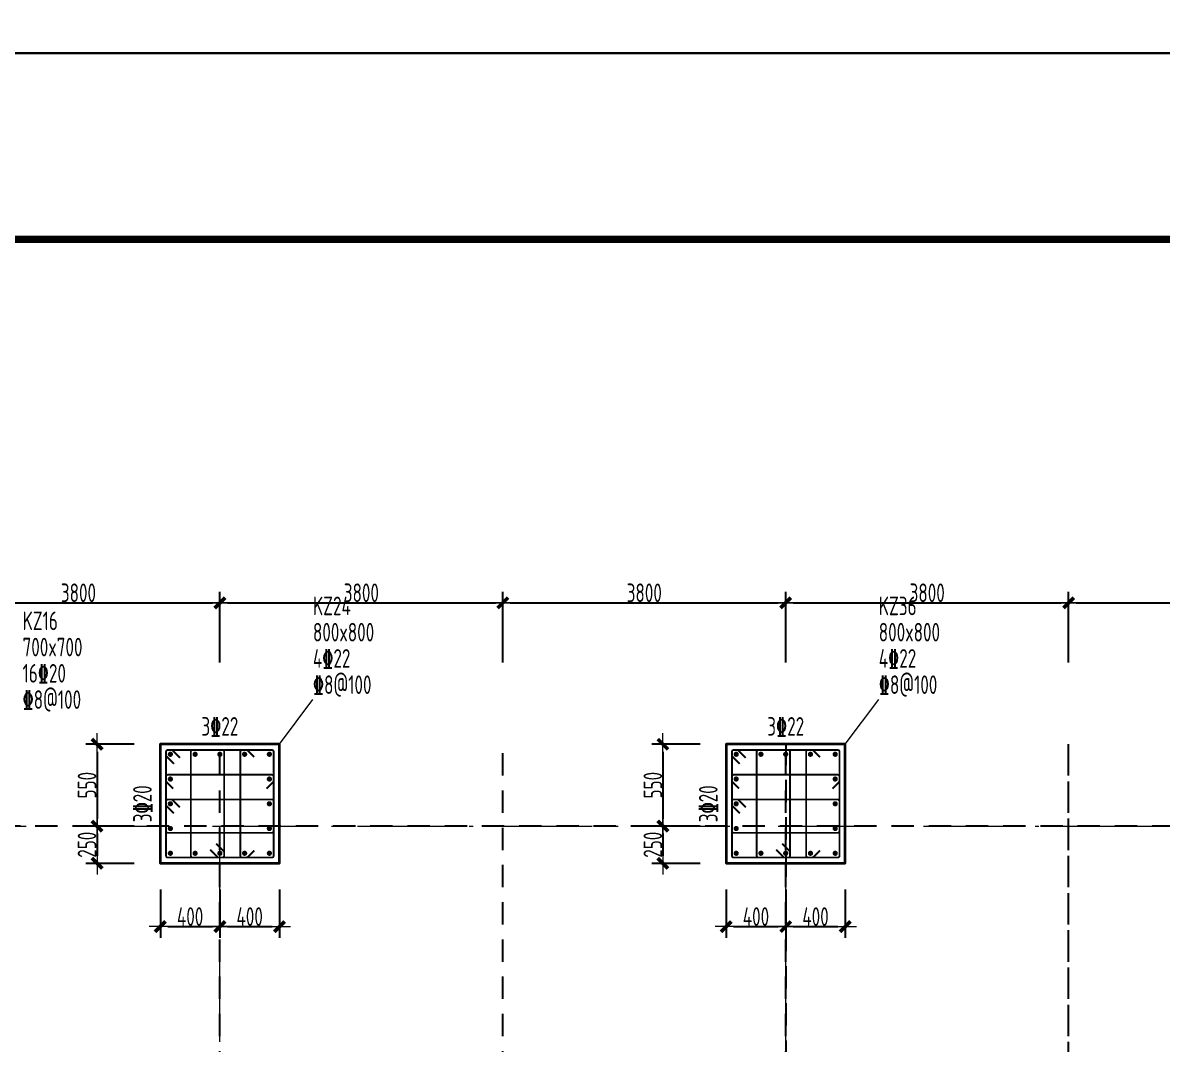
# Model space of a CAD drawing. Header units: millimetres. Extents: x 539196 to 807275, y 431843 to 1156631.
# Drawn here: x 617021 to 632325, y 586729 to 600452 of the extents above; entities that cross this region are included whole.
import ezdxf
from ezdxf.enums import TextEntityAlignment as Align

# ---------------------------------------------------------------- set-up
doc = ezdxf.new("R2010")
doc.units = ezdxf.units.MM
doc.header["$MEASUREMENT"] = 0
for name, pattern in [('DOTE', [2.42, 2, -0.2, 0.02, -0.2]), ('点划线', [1850, 1200, -300, 50, -300]), ('虚线', [500, 300, -200])]:
    doc.linetypes.add(name, pattern=pattern)
doc.layers.add('DOTE', color=1, linetype='DOTE')
doc.layers.add('PUB_TITLE', color=4, linetype='Continuous')
for name, color, linetype, lineweight in [('柱原位标注', 7, 'Continuous', 18), ('柱尺寸标注', 3, 'Continuous', 18), ('柱标注引线', 2, 'Continuous', 18), ('柱箍筋', 1, 'Continuous', 25), ('柱纵筋', 1, 'Continuous', 70), ('柱集中标注', 2, 'Continuous', 18), ('砼柱', 2, 'Continuous', 35), ('网格', 9, '点划线', 18), ('轴线标注', 3, 'Continuous', 18)]:
    doc.layers.add(name, color=color, linetype=linetype, lineweight=lineweight)
doc.styles.add('样式 1', font='yjkeng.shx', dxfattribs={"width": 0.7, "bigfont": 'yjkchn.shx'})
doc.dimstyles.new('盈建科结构', dxfattribs={"dimscale": 100, "dimtxt": 2.5, "dimasz": 1, "dimexe": 1.5, "dimexo": 0.625, "dimgap": 0.1, "dimtad": 1, "dimdec": 0, "dimrnd": 1, "dimzin": 0, "dimdsep": 46, "dimtxsty": '样式 1', "dimblk": '_yjkbk', "dimblk1": 'ARCHTICK', "dimblk2": 'ARCHTICK', "dimcen": 0.09, "dimadec": 0, "dimazin": 0, "dimtfac": 1, "dimtdec": 4, "dimtix": 1, "dimtmove": 2, "dimatfit": 3, "dimfxl": 0, "dimtolj": 1, "dimtzin": 0, "dimarcsym": 0})

# ---------------------------------------------------------------- blocks, each defined once
blk = doc.blocks.new('_yjkbk')
blk.add_line((-1, 0), (1.5, 0))
blk.add_lwpolyline([(-0.7, -0.7, 0.5, 0.5, 0), (0.7, 0.7, 0.5, 0.5, 0)], format="xyseb")
blk = doc.blocks.new('*D1928')
at = {"layer": 'Defpoints', "color": 0}
for p in [(618868, 589159), (619668, 589159), (619668, 588309)]:
    blk.add_point(p, dxfattribs=at)
at = {"layer": '柱尺寸标注', "color": 0, "lineweight": -2}
for p, q in [((618868, 588809), (618868, 588159)), ((619668, 588809), (619668, 588159)), ((618968, 588309), (619568, 588309))]:
    blk.add_line(p, q, dxfattribs=at)
at = {"layer": '柱尺寸标注', "color": 0, "lineweight": -2, "xscale": 100, "yscale": 100, "zscale": 100, "rotation": 180}
blk.add_blockref('_yjkbk', (618868, 588309), dxfattribs=at)
at = {"layer": '柱尺寸标注', "color": 0, "lineweight": -2, "xscale": 100, "yscale": 100, "zscale": 100}
blk.add_blockref('_yjkbk', (619668, 588309), dxfattribs=at)
at = {"layer": '柱尺寸标注', "color": 0, "insert": (619268, 588444), "char_height": 250, "attachment_point": 5, "style": '样式 1'}
blk.add_mtext('\\A1;400', dxfattribs=at)
blk = doc.blocks.new('_ARCHTICK')
at = {"color": 0, "linetype": 'ByBlock', "const_width": 0.15}
blk.add_lwpolyline([(-0.5, -0.5), (0.5, 0.5)], dxfattribs=at)
blk = doc.blocks.new('*D1929')
at = {"layer": 'Defpoints', "color": 0}
for p in [(619668, 589159), (620468, 589159), (620468, 588309)]:
    blk.add_point(p, dxfattribs=at)
at = {"layer": '柱尺寸标注', "color": 0, "lineweight": -2}
for p, q in [((619668, 588809), (619668, 588159)), ((620468, 588809), (620468, 588159)), ((619768, 588309), (620368, 588309))]:
    blk.add_line(p, q, dxfattribs=at)
at = {"layer": '柱尺寸标注', "color": 0, "lineweight": -2, "xscale": 100, "yscale": 100, "zscale": 100, "rotation": 180}
blk.add_blockref('_yjkbk', (619668, 588309), dxfattribs=at)
at = {"layer": '柱尺寸标注', "color": 0, "lineweight": -2, "xscale": 100, "yscale": 100, "zscale": 100}
blk.add_blockref('_yjkbk', (620468, 588309), dxfattribs=at)
at = {"layer": '柱尺寸标注', "color": 0, "insert": (620068, 588444), "char_height": 250, "attachment_point": 5, "style": '样式 1'}
blk.add_mtext('\\A1;400', dxfattribs=at)
blk = doc.blocks.new('*D1930')
at = {"layer": 'Defpoints', "color": 0}
for p in [(618868, 590759), (618018, 589659), (618868, 589659)]:
    blk.add_point(p, dxfattribs=at)
at = {"layer": '柱尺寸标注', "color": 0, "lineweight": -2}
for p, q in [((618518, 590759), (617868, 590759)), ((618018, 590659), (618018, 589759)), ((618518, 589659), (617868, 589659))]:
    blk.add_line(p, q, dxfattribs=at)
at = {"layer": '柱尺寸标注', "color": 0, "lineweight": -2, "xscale": 100, "yscale": 100, "zscale": 100}
for p, rotation in [((618018, 590759), 90), ((618018, 589659), 270)]:
    blk.add_blockref('_yjkbk', p, dxfattribs=dict(at, rotation=rotation))
at = {"layer": '柱尺寸标注', "color": 0, "insert": (617883, 590209), "char_height": 250, "attachment_point": 5, "rotation": 90, "style": '样式 1'}
blk.add_mtext('\\A1;550', dxfattribs=at)
blk = doc.blocks.new('*D1931')
at = {"layer": 'Defpoints', "color": 0}
for p in [(618868, 589659), (618018, 589159), (618868, 589159)]:
    blk.add_point(p, dxfattribs=at)
at = {"layer": '柱尺寸标注', "color": 0, "lineweight": -2}
for p, q in [((618518, 589659), (617868, 589659)), ((618018, 589559), (618018, 589259)), ((618518, 589159), (617868, 589159))]:
    blk.add_line(p, q, dxfattribs=at)
at = {"layer": '柱尺寸标注', "color": 0, "lineweight": -2, "xscale": 100, "yscale": 100, "zscale": 100}
for p, rotation in [((618018, 589659), 90), ((618018, 589159), 270)]:
    blk.add_blockref('_yjkbk', p, dxfattribs=dict(at, rotation=rotation))
at = {"layer": '柱尺寸标注', "color": 0, "insert": (617883, 589409), "char_height": 250, "attachment_point": 5, "rotation": 90, "style": '样式 1'}
blk.add_mtext('\\A1;250', dxfattribs=at)
blk = doc.blocks.new('*D1944')
at = {"layer": 'Defpoints', "color": 0}
for p in [(626468, 589159), (627268, 589159), (627268, 588309)]:
    blk.add_point(p, dxfattribs=at)
at = {"layer": '柱尺寸标注', "color": 0, "lineweight": -2}
for p, q in [((626468, 588809), (626468, 588159)), ((627268, 588809), (627268, 588159)), ((626568, 588309), (627168, 588309))]:
    blk.add_line(p, q, dxfattribs=at)
at = {"layer": '柱尺寸标注', "color": 0, "lineweight": -2, "xscale": 100, "yscale": 100, "zscale": 100, "rotation": 180}
blk.add_blockref('_yjkbk', (626468, 588309), dxfattribs=at)
at = {"layer": '柱尺寸标注', "color": 0, "lineweight": -2, "xscale": 100, "yscale": 100, "zscale": 100}
blk.add_blockref('_yjkbk', (627268, 588309), dxfattribs=at)
at = {"layer": '柱尺寸标注', "color": 0, "insert": (626868, 588444), "char_height": 250, "attachment_point": 5, "style": '样式 1'}
blk.add_mtext('\\A1;400', dxfattribs=at)
blk = doc.blocks.new('*D1945')
at = {"layer": 'Defpoints', "color": 0}
for p in [(627268, 589159), (628068, 589159), (628068, 588309)]:
    blk.add_point(p, dxfattribs=at)
at = {"layer": '柱尺寸标注', "color": 0, "lineweight": -2}
for p, q in [((627268, 588809), (627268, 588159)), ((628068, 588809), (628068, 588159)), ((627368, 588309), (627968, 588309))]:
    blk.add_line(p, q, dxfattribs=at)
at = {"layer": '柱尺寸标注', "color": 0, "lineweight": -2, "xscale": 100, "yscale": 100, "zscale": 100, "rotation": 180}
blk.add_blockref('_yjkbk', (627268, 588309), dxfattribs=at)
at = {"layer": '柱尺寸标注', "color": 0, "lineweight": -2, "xscale": 100, "yscale": 100, "zscale": 100}
blk.add_blockref('_yjkbk', (628068, 588309), dxfattribs=at)
at = {"layer": '柱尺寸标注', "color": 0, "insert": (627668, 588444), "char_height": 250, "attachment_point": 5, "style": '样式 1'}
blk.add_mtext('\\A1;400', dxfattribs=at)
blk = doc.blocks.new('*D1946')
at = {"layer": 'Defpoints', "color": 0}
for p in [(626468, 590759), (625618, 589659), (626468, 589659)]:
    blk.add_point(p, dxfattribs=at)
at = {"layer": '柱尺寸标注', "color": 0, "lineweight": -2}
for p, q in [((626118, 590759), (625468, 590759)), ((625618, 590659), (625618, 589759)), ((626118, 589659), (625468, 589659))]:
    blk.add_line(p, q, dxfattribs=at)
at = {"layer": '柱尺寸标注', "color": 0, "lineweight": -2, "xscale": 100, "yscale": 100, "zscale": 100}
for p, rotation in [((625618, 590759), 90), ((625618, 589659), 270)]:
    blk.add_blockref('_yjkbk', p, dxfattribs=dict(at, rotation=rotation))
at = {"layer": '柱尺寸标注', "color": 0, "insert": (625483, 590209), "char_height": 250, "attachment_point": 5, "rotation": 90, "style": '样式 1'}
blk.add_mtext('\\A1;550', dxfattribs=at)
blk = doc.blocks.new('*D1947')
at = {"layer": 'Defpoints', "color": 0}
for p in [(626468, 589659), (625618, 589159), (626468, 589159)]:
    blk.add_point(p, dxfattribs=at)
at = {"layer": '柱尺寸标注', "color": 0, "lineweight": -2}
for p, q in [((626118, 589659), (625468, 589659)), ((625618, 589559), (625618, 589259)), ((626118, 589159), (625468, 589159))]:
    blk.add_line(p, q, dxfattribs=at)
at = {"layer": '柱尺寸标注', "color": 0, "lineweight": -2, "xscale": 100, "yscale": 100, "zscale": 100}
for p, rotation in [((625618, 589659), 90), ((625618, 589159), 270)]:
    blk.add_blockref('_yjkbk', p, dxfattribs=dict(at, rotation=rotation))
at = {"layer": '柱尺寸标注', "color": 0, "insert": (625483, 589409), "char_height": 250, "attachment_point": 5, "rotation": 90, "style": '样式 1'}
blk.add_mtext('\\A1;250', dxfattribs=at)
blk = doc.blocks.new('*D2119')
at = {"layer": 'Defpoints', "color": 0}
for p in [(619668, 592659), (615868, 589659), (619668, 589659)]:
    blk.add_point(p, dxfattribs=at)
at = {"layer": '轴线标注', "color": 0, "lineweight": -2}
for p, q in [((615868, 591859), (615868, 592809)), ((619668, 591859), (619668, 592809)), ((615968, 592659), (619568, 592659))]:
    blk.add_line(p, q, dxfattribs=at)
at = {"layer": '轴线标注', "color": 0, "lineweight": -2, "xscale": 100, "yscale": 100, "zscale": 100, "rotation": 180}
blk.add_blockref('_yjkbk', (615868, 592659), dxfattribs=at)
at = {"layer": '轴线标注', "color": 0, "lineweight": -2, "xscale": 100, "yscale": 100, "zscale": 100}
blk.add_blockref('_yjkbk', (619668, 592659), dxfattribs=at)
at = {"layer": '轴线标注', "color": 0, "insert": (617768, 592794), "char_height": 250, "attachment_point": 5, "style": '样式 1'}
blk.add_mtext('\\A1;3800', dxfattribs=at)
blk = doc.blocks.new('*D2121')
at = {"layer": 'Defpoints', "color": 0}
for p in [(623468, 592659), (619668, 589659), (623468, 589659)]:
    blk.add_point(p, dxfattribs=at)
at = {"layer": '轴线标注', "color": 0, "lineweight": -2}
for p, q in [((619668, 591859), (619668, 592809)), ((623468, 591859), (623468, 592809)), ((619768, 592659), (623368, 592659))]:
    blk.add_line(p, q, dxfattribs=at)
at = {"layer": '轴线标注', "color": 0, "lineweight": -2, "xscale": 100, "yscale": 100, "zscale": 100, "rotation": 180}
blk.add_blockref('_yjkbk', (619668, 592659), dxfattribs=at)
at = {"layer": '轴线标注', "color": 0, "lineweight": -2, "xscale": 100, "yscale": 100, "zscale": 100}
blk.add_blockref('_yjkbk', (623468, 592659), dxfattribs=at)
at = {"layer": '轴线标注', "color": 0, "insert": (621568, 592794), "char_height": 250, "attachment_point": 5, "style": '样式 1'}
blk.add_mtext('\\A1;3800', dxfattribs=at)
blk = doc.blocks.new('*D2123')
at = {"layer": 'Defpoints', "color": 0}
for p in [(627268, 592659), (623468, 589659), (627268, 589659)]:
    blk.add_point(p, dxfattribs=at)
at = {"layer": '轴线标注', "color": 0, "lineweight": -2}
for p, q in [((623468, 591859), (623468, 592809)), ((627268, 591859), (627268, 592809)), ((623568, 592659), (627168, 592659))]:
    blk.add_line(p, q, dxfattribs=at)
at = {"layer": '轴线标注', "color": 0, "lineweight": -2, "xscale": 100, "yscale": 100, "zscale": 100, "rotation": 180}
blk.add_blockref('_yjkbk', (623468, 592659), dxfattribs=at)
at = {"layer": '轴线标注', "color": 0, "lineweight": -2, "xscale": 100, "yscale": 100, "zscale": 100}
blk.add_blockref('_yjkbk', (627268, 592659), dxfattribs=at)
at = {"layer": '轴线标注', "color": 0, "insert": (625368, 592794), "char_height": 250, "attachment_point": 5, "style": '样式 1'}
blk.add_mtext('\\A1;3800', dxfattribs=at)
blk = doc.blocks.new('*D2125')
at = {"layer": 'Defpoints', "color": 0}
for p in [(631068, 592659), (627268, 589659), (631068, 589659)]:
    blk.add_point(p, dxfattribs=at)
at = {"layer": '轴线标注', "color": 0, "lineweight": -2}
for p, q in [((627268, 591859), (627268, 592809)), ((631068, 591859), (631068, 592809)), ((627368, 592659), (630968, 592659))]:
    blk.add_line(p, q, dxfattribs=at)
at = {"layer": '轴线标注', "color": 0, "lineweight": -2, "xscale": 100, "yscale": 100, "zscale": 100, "rotation": 180}
blk.add_blockref('_yjkbk', (627268, 592659), dxfattribs=at)
at = {"layer": '轴线标注', "color": 0, "lineweight": -2, "xscale": 100, "yscale": 100, "zscale": 100}
blk.add_blockref('_yjkbk', (631068, 592659), dxfattribs=at)
at = {"layer": '轴线标注', "color": 0, "insert": (629168, 592794), "char_height": 250, "attachment_point": 5, "style": '样式 1'}
blk.add_mtext('\\A1;3800', dxfattribs=at)
blk = doc.blocks.new('*D2127')
at = {"layer": 'Defpoints', "color": 0}
for p in [(634868, 592659), (631068, 589659), (634868, 589659)]:
    blk.add_point(p, dxfattribs=at)
at = {"layer": '轴线标注', "color": 0, "lineweight": -2}
for p, q in [((631068, 591859), (631068, 592809)), ((634868, 591859), (634868, 592809)), ((631168, 592659), (634768, 592659))]:
    blk.add_line(p, q, dxfattribs=at)
at = {"layer": '轴线标注', "color": 0, "lineweight": -2, "xscale": 100, "yscale": 100, "zscale": 100, "rotation": 180}
blk.add_blockref('_yjkbk', (631068, 592659), dxfattribs=at)
at = {"layer": '轴线标注', "color": 0, "lineweight": -2, "xscale": 100, "yscale": 100, "zscale": 100}
blk.add_blockref('_yjkbk', (634868, 592659), dxfattribs=at)
at = {"layer": '轴线标注', "color": 0, "insert": (632968, 592794), "char_height": 250, "attachment_point": 5, "style": '样式 1'}
blk.add_mtext('\\A1;3800', dxfattribs=at)
blk = doc.blocks.new('jzzw')
at = {"layer": 'DOTE', "color": 1, "linetype": '虚线'}
for p, q in [((921186, 872027), (921186, 890469)), ((924986, 872027), (924986, 890469)), ((928786, 872027), (928786, 890469)), ((928786, 890469), (928786, 834829)), ((932586, 852149), (932586, 890469)), ((932586, 872027), (932586, 890469)), ((952506, 889349), (912186, 889349)), ((952506, 889349), (912186, 889349)), ((952506, 889349), (912186, 889349)), ((952506, 889349), (912186, 889349))]:
    blk.add_line(p, q, dxfattribs=at)

msp = doc.modelspace()

# ---------------------------------------------------------------- linework, layer by layer
at = {"layer": 'PUB_TITLE'}
for points in [[(603402.6, 600043), (662802.6, 600043), (662802.6, 684143), (603402.6, 684143)], [(603402.6, 515943), (662802.6, 515943), (662802.6, 600043), (603402.6, 600043)]]:
    msp.add_lwpolyline(points, close=True, dxfattribs=at)
at = {"layer": 'PUB_TITLE', "const_width": 100}
msp.add_lwpolyline([(604402.6, 516943), (661802.6, 516943), (661802.6, 597543), (604402.6, 597543)], close=True, dxfattribs=at)
at = {"layer": '柱标注引线'}
for p, q in [((620467.6, 590759.2), (620917.6, 591359.2)), ((628067.6, 590759.2), (628517.6, 591359.2))]:
    msp.add_line(p, q, dxfattribs=at)
at = {"layer": '柱箍筋', "const_width": 25}
for points in [[(619131.6, 590576.5), (619033.4, 590674.8, 0.1989124), (619016.6, 590681.7), (618968.8, 590681.7, 0.4142136), (618945.1, 590658), (618945.1, 589260.5, 0.4142136), (618968.8, 589236.7), (620366.3, 589236.7, 0.4142136), (620390.1, 589260.5), (620390.1, 590658, 0.4142136), (620366.3, 590681.7), (618968.8, 590681.7, 0.4142136), (618945.1, 590658), (618945.1, 590610.2, 0.1989124), (618952, 590593.5), (619050.3, 590495.2)], [(619538.5, 589342), (619636.8, 589243.7, 0.1989124), (619653.6, 589236.7), (619701.3, 589236.7, 0.4142136), (619725.1, 589260.5), (619725.1, 590658, 0.4142136), (619701.3, 590681.7), (619301.3, 590681.7, 0.4142136), (619277.6, 590658), (619277.6, 589260.5, 0.4142136), (619301.3, 589236.7), (619701.3, 589236.7, 0.4142136), (619725.1, 589260.5), (619725.1, 589308.2, 0.1989124), (619718.1, 589325), (619619.9, 589423.3)], [(620129.1, 589332.1), (620040.7, 589243.7, -0.131362), (620014.1, 589236.7), (619966.3, 589236.7, -0.4142136), (619942.6, 589260.5), (619942.6, 590658, -0.4142136), (619966.3, 590681.7), (620014.1, 590681.7, -0.131362), (620040.7, 590674.8), (620129.1, 590586.4)], [(626731.6, 590576.5), (626633.4, 590674.8, 0.1989124), (626616.6, 590681.7), (626568.8, 590681.7, 0.4142136), (626545.1, 590658), (626545.1, 589260.5, 0.4142136), (626568.8, 589236.7), (627966.3, 589236.7, 0.4142136), (627990.1, 589260.5), (627990.1, 590658, 0.4142136), (627966.3, 590681.7), (626568.8, 590681.7, 0.4142136), (626545.1, 590658), (626545.1, 590610.2, 0.1989124), (626552, 590593.5), (626650.3, 590495.2)], [(627138.5, 589342), (627236.8, 589243.7, 0.1989124), (627253.6, 589236.7), (627301.3, 589236.7, 0.4142136), (627325.1, 589260.5), (627325.1, 590658, 0.4142136), (627301.3, 590681.7), (626901.3, 590681.7, 0.4142136), (626877.6, 590658), (626877.6, 589260.5, 0.4142136), (626901.3, 589236.7), (627301.3, 589236.7, 0.4142136), (627325.1, 589260.5), (627325.1, 589308.2, 0.1989124), (627318.1, 589325), (627219.9, 589423.3)], [(627729.1, 589332.1), (627640.7, 589243.7, -0.131362), (627614.1, 589236.7), (627566.3, 589236.7, -0.4142136), (627542.6, 589260.5), (627542.6, 590658, -0.4142136), (627566.3, 590681.7), (627614.1, 590681.7, -0.131362), (627640.7, 590674.8), (627729.1, 590586.4)], [(619040.4, 590162.7), (618952, 590251.1, -0.131362), (618945.1, 590277.7), (618945.1, 590325.5, -0.4142136), (618968.8, 590349.2), (620366.3, 590349.2, -0.4142136), (620390.1, 590325.5), (620390.1, 590277.7, -0.131362), (620383.1, 590251.1), (620294.7, 590162.7)], [(626640.4, 590162.7), (626552, 590251.1, -0.131362), (626545.1, 590277.7), (626545.1, 590325.5, -0.4142136), (626568.8, 590349.2), (627966.3, 590349.2, -0.4142136), (627990.1, 590325.5), (627990.1, 590277.7, -0.131362), (627983.1, 590251.1), (627894.7, 590162.7)], [(619050.3, 589830.2), (618952, 589928.5, -0.1989124), (618945.1, 589945.2), (618945.1, 589993, -0.4142136), (618968.8, 590016.7), (620366.3, 590016.7, -0.4142136), (620390.1, 589993), (620390.1, 589593, -0.4142136), (620366.3, 589569.2), (618968.8, 589569.2, -0.4142136), (618945.1, 589593), (618945.1, 589993, -0.4142136), (618968.8, 590016.7), (619016.6, 590016.7, -0.1989124), (619033.4, 590009.8), (619131.6, 589911.5)], [(626650.3, 589830.2), (626552, 589928.5, -0.1989124), (626545.1, 589945.2), (626545.1, 589993, -0.4142136), (626568.8, 590016.7), (627966.3, 590016.7, -0.4142136), (627990.1, 589993), (627990.1, 589593, -0.4142136), (627966.3, 589569.2), (626568.8, 589569.2, -0.4142136), (626545.1, 589593), (626545.1, 589993, -0.4142136), (626568.8, 590016.7), (626616.6, 590016.7, -0.1989124), (626633.4, 590009.8), (626731.6, 589911.5)]]:
    msp.add_lwpolyline(points, format="xyb", dxfattribs=at)
at = {"layer": '柱纵筋', "const_width": 35}
for points in [[(619020.1, 590624.2, 1), (618985.1, 590624.2, 1)], [(619352.6, 590624.2, 1), (619317.6, 590624.2, 1)], [(619685.1, 590624.2, 1), (619650.1, 590624.2, 1)], [(620017.6, 590624.2, 1), (619982.6, 590624.2, 1)], [(620350.1, 590624.2, 1), (620315.1, 590624.2, 1)], [(626620.1, 590624.2, 1), (626585.1, 590624.2, 1)], [(626952.6, 590624.2, 1), (626917.6, 590624.2, 1)], [(627285.1, 590624.2, 1), (627250.1, 590624.2, 1)], [(627617.6, 590624.2, 1), (627582.6, 590624.2, 1)], [(627950.1, 590624.2, 1), (627915.1, 590624.2, 1)], [(619020.1, 590291.7, 1), (618985.1, 590291.7, 1)], [(620350.1, 590291.7, 1), (620315.1, 590291.7, 1)], [(626620.1, 590291.7, 1), (626585.1, 590291.7, 1)], [(627950.1, 590291.7, 1), (627915.1, 590291.7, 1)], [(619020.1, 589959.2, 1), (618985.1, 589959.2, 1)], [(620350.1, 589959.2, 1), (620315.1, 589959.2, 1)], [(626620.1, 589959.2, 1), (626585.1, 589959.2, 1)], [(627950.1, 589959.2, 1), (627915.1, 589959.2, 1)], [(619020.1, 589626.7, 1), (618985.1, 589626.7, 1)], [(620350.1, 589626.7, 1), (620315.1, 589626.7, 1)], [(626620.1, 589626.7, 1), (626585.1, 589626.7, 1)], [(627950.1, 589626.7, 1), (627915.1, 589626.7, 1)], [(619020.1, 589294.2, 1), (618985.1, 589294.2, 1)], [(619352.6, 589294.2, 1), (619317.6, 589294.2, 1)], [(619685.1, 589294.2, 1), (619650.1, 589294.2, 1)], [(620017.6, 589294.2, 1), (619982.6, 589294.2, 1)], [(620350.1, 589294.2, 1), (620315.1, 589294.2, 1)], [(626620.1, 589294.2, 1), (626585.1, 589294.2, 1)], [(626952.6, 589294.2, 1), (626917.6, 589294.2, 1)], [(627285.1, 589294.2, 1), (627250.1, 589294.2, 1)], [(627617.6, 589294.2, 1), (627582.6, 589294.2, 1)], [(627950.1, 589294.2, 1), (627915.1, 589294.2, 1)]]:
    msp.add_lwpolyline(points, format="xyb", close=True, dxfattribs=at)
at = {"layer": '砼柱'}
for points in [[(620467.6, 590759.2), (618867.6, 590759.2), (618867.6, 589159.2), (620467.6, 589159.2)], [(628067.6, 590759.2), (626467.6, 590759.2), (626467.6, 589159.2), (628067.6, 589159.2)]]:
    msp.add_lwpolyline(points, close=True, dxfattribs=at)
at = {"layer": '网格'}
for p, q in [((615867.6, 589659.2), (619667.6, 589659.2)), ((619667.6, 583059.2), (619667.6, 589659.2)), ((619667.6, 589659.2), (623467.6, 589659.2)), ((623467.6, 589659.2), (627267.6, 589659.2)), ((627267.6, 583059.2), (627267.6, 589659.2)), ((627267.6, 589659.2), (631067.6, 589659.2)), ((631067.6, 589659.2), (634867.6, 589659.2))]:
    msp.add_line(p, q, dxfattribs=at)

# ---------------------------------------------------------------- block references
msp.add_blockref('jzzw', (-301518.2, -299689.7))

# ---------------------------------------------------------------- texts
at = {"layer": '柱原位标注', "linetype": 'Continuous', "style": '样式 1', "width": 0.7}
for p in [(619667.6, 590799.2), (627267.6, 590799.2)]:
    msp.add_text('3\x8422', height=250, dxfattribs=at).set_placement(p, align=Align.BOTTOM_CENTER)
for p in [(618827.6, 589959.2), (626427.6, 589959.2)]:
    msp.add_text('3\x8420', height=250, rotation=90, dxfattribs=at).set_placement(p, align=Align.BOTTOM_CENTER)
at = {"layer": '柱集中标注', "linetype": 'Continuous', "style": '样式 1', "width": 0.7}
for s, p in [('KZ24', (620917.6, 592417.5)), ('KZ36', (628517.6, 592417.5)), ('KZ16', (617017.6, 592217.5)), ('800x800', (620917.6, 592064.7)), ('800x800', (628517.6, 592064.7)), ('700x700', (617017.6, 591864.7)), ('4\x8422', (620917.6, 591712)), ('4\x8422', (628517.6, 591712)), ('16\x8420', (617017.6, 591512)), ('\x848@100', (620917.6, 591359.2)), ('\x848@100', (628517.6, 591359.2)), ('\x848@100', (617017.6, 591159.2))]:
    msp.add_text(s, height=250, dxfattribs=at).set_placement(p, align=Align.BOTTOM_LEFT)

# ---------------------------------------------------------------- dimensions: what is measured, and where the dimension line sits
at = {"layer": '柱尺寸标注'}
for p1, p2, picture, middle in [((618867.6, 590759.2), (618867.6, 589659.2), '*D1930', (617882.6, 590209.2)), ((626467.6, 590759.2), (626467.6, 589659.2), '*D1946', (625482.6, 590209.2)), ((618867.6, 589659.2), (618867.6, 589159.2), '*D1931', (617882.6, 589409.2)), ((626467.6, 589659.2), (626467.6, 589159.2), '*D1947', (625482.6, 589409.2)), ((618867.6, 589159.2), (619667.6, 589159.2), '*D1928', (619267.6, 588444.2)), ((619667.6, 589159.2), (620467.6, 589159.2), '*D1929', (620067.6, 588444.2)), ((626467.6, 589159.2), (627267.6, 589159.2), '*D1944', (626867.6, 588444.2)), ((627267.6, 589159.2), (628067.6, 589159.2), '*D1945', (627667.6, 588444.2))]:
    dim = msp.add_aligned_dim(p1=p1, p2=p2, distance=-850, dimstyle='盈建科结构', override={"dimscale": 100, "dimtxt": 2.5, "dimasz": 1, "dimexe": 1.5, "dimexo": 3.5, "dimgap": 0.1, "dimtad": 1, "dimlfac": 0.5, "dimrnd": 5, "dimdle": 0, "dimfxlon": 0}, dxfattribs=at)
    dim.commit()
    dim.dimension.update_dxf_attribs({"geometry": picture, "text_midpoint": middle})
at = {"layer": '轴线标注'}
for p1, p2, picture, middle in [((615867.6, 589659.2), (619667.6, 589659.2), '*D2119', (617767.6, 592794.2)), ((619667.6, 589659.2), (623467.6, 589659.2), '*D2121', (621567.6, 592794.2)), ((623467.6, 589659.2), (627267.6, 589659.2), '*D2123', (625367.6, 592794.2)), ((627267.6, 589659.2), (631067.6, 589659.2), '*D2125', (629167.6, 592794.2)), ((631067.6, 589659.2), (634867.6, 589659.2), '*D2127', (632967.6, 592794.2))]:
    dim = msp.add_aligned_dim(p1=p1, p2=p2, distance=3000, dimstyle='盈建科结构', override={"dimscale": 100, "dimtxt": 2.5, "dimasz": 1, "dimexe": 1.5, "dimexo": 22, "dimgap": 0.1, "dimtad": 1, "dimlfac": 1, "dimrnd": 5, "dimdle": 0, "dimfxlon": 0}, dxfattribs=at)
    dim.commit()
    dim.dimension.update_dxf_attribs({"geometry": picture, "text_midpoint": middle})

doc.saveas('drawing.dxf')
